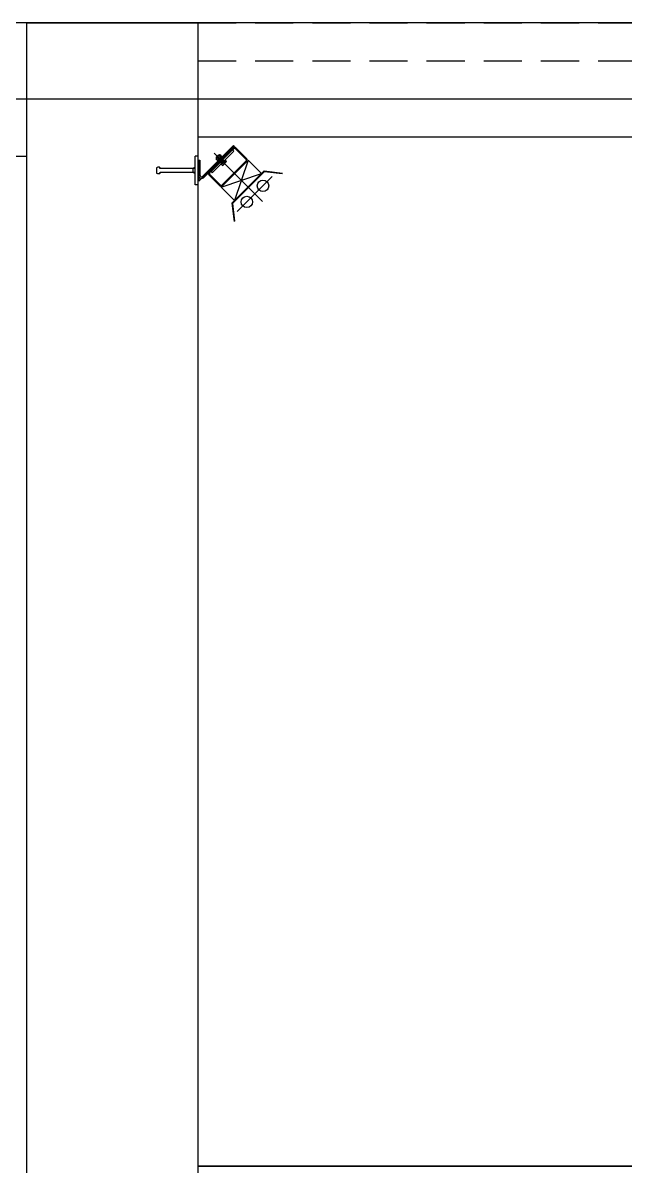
# Model space of a CAD drawing. Header units: millimetres. Extents: x 5349504 to 6791112, y -2212455 to -2153443.
# Drawn here: x 6287034 to 6288615, y -2200924 to -2197924 of the extents above; entities that cross this region are included whole.
import ezdxf

# ---------------------------------------------------------------- set-up
doc = ezdxf.new("R2010")
doc.units = ezdxf.units.MM
doc.header["$LTSCALE"] = 400
doc.linetypes.add('CEN', pattern=[62, 60, -1, 0, -1])
doc.linetypes.add('HIDDEN', pattern=[0.375, 0.25, -0.125])
doc.layers.get('0').update_dxf_attribs({"lineweight": 9})
doc.layers.get('DEFPOINTS').update_dxf_attribs({"color": 140})
for name, color, linetype in [('3ELEV', 3, 'Continuous'), ('CEN', 1, 'CEN'), ('CONC', 2, 'Continuous'), ('EQUIP', 8, 'Continuous'), ('GRND', 8, 'Continuous'), ('HID_UG', 5, 'HIDDEN')]:
    doc.layers.add(name, color=color, linetype=linetype)

# ---------------------------------------------------------------- blocks, each defined once
blk = doc.blocks.new('A$C045C4174')
for p, q in [((90.6, 188.1, 13027.4), (34.1, 131.5, 13027.4)), ((37.2, 128.3, 13027.4), (93.8, 184.9, 13027.4)), ((92.8, 193.5, 13027.4), (81.9, 182.6, 13027.4)), ((81.9, 182.6, 13027.4), (83.6, 181, 13027.4)), ((94.4, 191.9, 13027.4), (83.6, 181, 13027.4)), ((90.6, 188.1, 13027.4), (93.8, 184.9, 13027.4)), ((126.5, 163, 13027.4), (97.7, 191.9, 13027.4)), ((128.2, 164.6, 13027.4), (99.3, 193.5, 13027.4)), ((47.1, 164.4, 13027.4), (50.2, 161.3, 13027.4)), ((47.1, 164.4, 13027.4), (50.2, 161.3, 13027.4)), ((55.7, 174.4, 13027.4), (47.7, 166.5, 13027.4)), ((52.7, 174.4, 13027.4), (47.7, 169.4, 13027.4)), ((53.4, 174.4, 13027.4), (47.7, 168.7, 13027.4)), ((55.7, 174.4, 13027.4), (47.7, 166.5, 13027.4)), ((52.7, 174.4, 13027.4), (47.7, 169.4, 13027.4)), ((53.4, 174.4, 13027.4), (47.7, 168.7, 13027.4)), ((48.8, 167.6, 13027.4), (47.7, 168.7, 13027.4)), ((48.8, 167.6, 13027.4), (47.7, 168.7, 13027.4)), ((49.8, 167, 13027.4), (52.9, 163.9, 13027.4)), ((49.8, 167, 13027.4), (52.9, 163.9, 13027.4)), ((61.7, 171.3, 13027.4), (50.8, 160.4, 13027.4)), ((61.7, 171.3, 13027.4), (50.8, 160.4, 13027.4)), ((50.8, 160.4, 13027.4), (52.2, 159, 13027.4)), ((50.8, 160.4, 13027.4), (52.2, 159, 13027.4)), ((63.8, 170.5, 13027.4), (51.6, 158.3, 13027.4)), ((63.8, 170.5, 13027.4), (51.6, 158.3, 13027.4)), ((52.3, 157.6, 13027.4), (51.6, 158.3, 13027.4)), ((52.3, 157.6, 13027.4), (51.6, 158.3, 13027.4)), ((64.6, 169.8, 13027.4), (52.3, 157.6, 13027.4)), ((60.3, 169.8, 13027.4), (52.3, 161.9, 13027.4)), ((64.6, 169.8, 13027.4), (52.3, 157.6, 13027.4)), ((60.3, 169.8, 13027.4), (52.3, 161.9, 13027.4)), ((53.4, 174.4, 13027.4), (52.7, 174.4, 13027.4)), ((53.4, 174.4, 13027.4), (52.7, 174.4, 13027.4)), ((54.5, 173.3, 13027.4), (53.4, 174.4, 13027.4)), ((54.5, 173.3, 13027.4), (53.4, 174.4, 13027.4)), ((55.1, 172.3, 13027.4), (58.2, 169.3, 13027.4)), ((55.1, 172.3, 13027.4), (58.2, 169.3, 13027.4)), ((56.6, 166.2, 13027.4), (56.6, 163.4, 13027.4)), ((56.6, 166.2, 13027.4), (56.6, 163.4, 13027.4)), ((57.3, 166.9, 13027.4), (57.3, 164.1, 13027.4)), ((57.3, 166.9, 13027.4), (57.3, 164.1, 13027.4)), ((57.7, 175, 13027.4), (60.8, 171.9, 13027.4)), ((57.7, 175, 13027.4), (60.8, 171.9, 13027.4)), ((60.2, 151.3, 13027.4), (70.8, 161.9, 13027.4)), ((60.2, 151.3, 13027.4), (70.8, 161.9, 13027.4)), ((60.2, 151.3, 13027.4), (70.8, 161.9, 13027.4)), ((64, 147.5, 13027.4), (60.2, 151.3, 13027.4)), ((61.7, 171.3, 13027.4), (63.1, 169.9, 13027.4)), ((61.7, 171.3, 13027.4), (63.1, 169.9, 13027.4)), ((126.5, 159.8, 13027.4), (62.3, 95.6, 13027.4)), ((66.5, 150, 13027.4), (62.7, 153.8, 13027.4)), ((64.6, 169.8, 13027.4), (63.8, 170.5, 13027.4)), ((64.6, 169.8, 13027.4), (63.8, 170.5, 13027.4)), ((128.2, 158.1, 13027.4), (64, 93.9, 13027.4)), ((65.6, 148.4, 13027.4), (73.7, 156.6, 13027.4)), ((72.1, 155.6, 13027.4), (68.4, 159.4, 13027.4)), ((74.6, 158.1, 13027.4), (70.8, 161.9, 13027.4)), ((131.4, 161.4, 13027.4), (167.6, 125.2, 13027.4)), ((28.6, 129.3, 13027.4), (39.5, 140.2, 13027.4)), ((57.5, 93.9, 13027.4), (28.6, 122.8, 13027.4)), ((30.2, 127.7, 13027.4), (41.1, 138.6, 13027.4)), ((59.1, 95.6, 13027.4), (30.2, 124.4, 13027.4)), ((34.1, 131.5, 13027.4), (37.2, 128.3, 13027.4)), ((39.5, 140.2, 13027.4), (41.1, 138.6, 13027.4)), ((89, 48.3, 13027.4), (173.9, 133.1, 13027.4)), ((173.9, 133.1, 13027.4), (89, 48.3, 13027.4)), ((174.3, 131.9, 13027.4), (90.3, 47.8, 13027.4)), ((90.3, 47.8, 13027.4), (174.3, 131.9, 13027.4)), ((173.9, 133.1, 13027.4), (222.1, 127.3, 13027.4)), ((174.3, 131.9, 13027.4), (221, 126.2, 13027.4)), ((60.7, 90.7, 13027.4), (96.9, 54.5, 13027.4)), ((89, 48.3, 13027.4), (94.8, 0, 13027.4)), ((90.3, 47.8, 13027.4), (95.9, 1.1, 13027.4))]:
    blk.add_line(p, q)
at = {"color": 0}
blk.add_line((47.7, 169.4, 13027.4), (47.7, 168.7, 13027.4), dxfattribs=at)
for centre in [(170.4, 94.1, 13027.4), (128, 51.7, 13027.4)]:
    blk.add_circle(centre, 15)
for centre, radius, start, end in [((96.1, 190.2, 13027.4), 4.6, 45, 135), ((96.1, 190.2, 13027.4), 2.3, 45, 135), ((49.2, 164.9, 13027.4), 2.17, 75.1528, 194.8472), ((49.2, 164.9, 13027.4), 2.17, 75.1528, 194.8472), ((56.7, 165.4, 13027.4), 7.06, 102.8897, 167.1103), ((56.7, 165.4, 13027.4), 7.06, 102.8897, 167.1103), ((50.8, 163.4, 13027.4), 2.17, 255.1528, 14.8472), ((50.8, 163.4, 13027.4), 2.17, 255.1528, 14.8472), ((51.3, 170.8, 13027.4), 7.06, 282.8897, 347.1103), ((51.3, 170.8, 13027.4), 7.06, 282.8897, 347.1103), ((57.2, 172.9, 13027.4), 2.17, 75.1528, 194.8472), ((57.2, 172.9, 13027.4), 2.17, 75.1528, 194.8472), ((58.7, 171.4, 13027.4), 2.17, 255.1528, 14.8472), ((58.7, 171.4, 13027.4), 2.17, 255.1528, 14.8472), ((56.5, 165.7, 13027.4), 18.6, 302.5977, 327.4023), ((71, 159.2, 13027.4), 3.74, 287.1051, 342.8949), ((124.9, 161.4, 13027.4), 2.3, 315, 45), ((124.9, 161.4, 13027.4), 4.6, 315, 45), ((31.9, 126, 13027.4), 4.6, 135, 225), ((31.9, 126, 13027.4), 2.3, 135, 225), ((62.9, 151.1, 13027.4), 3.74, 287.1051, 342.8949), ((60.7, 97.2, 13027.4), 4.6, 225, 315), ((60.7, 97.2, 13027.4), 2.3, 225, 315)]:
    blk.add_arc(centre, radius, start, end)
at = {"layer": 'EQUIP'}
for p, q in [((42.4, 179.7, 13027.4), (169.5, 52.6, 13027.4)), ((49.2, 167.9, 13027.4), (47.7, 169.4, 13027.4)), ((49.2, 167.9, 13027.4), (47.7, 169.4, 13027.4)), ((54.2, 172.9, 13027.4), (52.7, 174.4, 13027.4)), ((54.2, 172.9, 13027.4), (52.7, 174.4, 13027.4)), ((58.8, 156.2, 13027.4), (54.9, 160.1, 13027.4)), ((59.5, 156.9, 13027.4), (62.7, 153.8, 13027.4)), ((59.9, 157.3, 13027.4), (63, 154.1, 13027.4)), ((65.9, 163.3, 13027.4), (62, 167.2, 13027.4)), ((64.8, 162.2, 13027.4), (68, 159.1, 13027.4)), ((65.2, 162.6, 13027.4), (68.4, 159.4, 13027.4)), ((131.4, 161.4, 13027.4), (96.1, 55.3, 13027.4)), ((60.7, 90.7, 13027.4), (166.8, 126, 13027.4)), ((102.5, 26.2, 13027.4), (194.6, 118.3, 13027.4))]:
    blk.add_line(p, q, dxfattribs=at)
at = {"layer": 'EQUIP', "elevation": 13027.4}
blk.add_lwpolyline([(96.1, 196.8), (15.4, 116, -0.668179), (0, 122.4), (0, 161.5), (4.5, 161.5), (4.5, 122.4, 0.668179), (12.2, 119.2), (92.9, 199.9)], format="xyb", close=True, dxfattribs=at)
blk.add_lwpolyline([(2.2, 161.5), (2.2, 106.1), (94.5, 198.3)], dxfattribs=at)
blk = doc.blocks.new('BL-EQ-SECT_1_20230313')
at = {"layer": 'DEFPOINTS'}
blk.add_line((276.3, 3252.6), (107776.3, 3252.6), dxfattribs=at)
at = {"layer": 'EQUIP'}
for p, q in [((82326.3, 252.6), (82326.3, 3252.6)), ((78726.3, 2952.6), (82326.3, 2952.6)), ((82326.3, 2902.6), (82334.3, 2902.6)), ((82334.3, 2827.6), (82334.3, 2902.6)), ((82334.3, 2873.6), (82339.3, 2870.1)), ((82334.3, 2870.1), (82426.2, 2870.1)), ((82334.3, 2860.1), (82426.2, 2860.1)), ((82334.3, 2856.6), (82339.3, 2860.1)), ((82339.3, 2860.1), (82339.3, 2870.1)), ((82426.8, 2871.2), (82426.8, 2871.9)), ((82426.8, 2858.2), (82426.8, 2859)), ((82427.8, 2873.6), (82433.2, 2873.6)), ((82427.8, 2856.6), (82433.2, 2856.6)), ((82434.3, 2858.2), (82434.3, 2871.9)), ((82326.3, 2827.6), (82334.3, 2827.6)), ((78726.3, 252.6), (82326.3, 252.6))]:
    blk.add_line(p, q, dxfattribs=at)
for centre, radius, start, end in [((82424.9, 2871.4), 1.87, 314.255, 352.5385), ((82424.9, 2858.8), 1.87, 7.4615, 45.745), ((82428.9, 2871.7), 2.19, 120.4715, 173.6843), ((82428.9, 2858.5), 2.19, 186.3157, 239.5285), ((82432.1, 2871.7), 2.19, 6.3157, 59.5285), ((82432.1, 2858.5), 2.19, 300.4715, 353.6843)]:
    blk.add_arc(centre, radius, start, end, dxfattribs=at)
at = {"layer": 'EQUIP', "xscale": -1}
blk.add_blockref('A$C045C4174', (82326.3, 2731), dxfattribs=at)

msp = doc.modelspace()

# ---------------------------------------------------------------- linework, layer by layer
at = {"layer": 'CEN'}
for p, q in [((6396932, -2197923.6), (6234214.5, -2197923.6)), ((6313993.9, -2197923.6), (6234214.5, -2197923.6)), ((6369068.9, -2197923.6), (6234214.5, -2197923.6)), ((6343337.4, -2197923.6), (6234214.5, -2197923.6)), ((6342873.9, -2197923.6), (6234214.5, -2197923.6)), ((6313993.9, -2197923.6), (6234214.5, -2197923.6)), ((6359068.9, -2197923.6), (6234214.5, -2197923.6)), ((6343337.4, -2197923.6), (6234214.5, -2197923.6)), ((6342873.9, -2197923.6), (6234214.5, -2197923.6)), ((6313993.9, -2197923.6), (6234214.5, -2197923.6)), ((6339868.9, -2197923.6), (6234214.5, -2197923.6)), ((6313993.9, -2197923.6), (6234214.5, -2197923.6)), ((6320068.9, -2197923.6), (6234214.5, -2197923.6)), ((6313993.9, -2197923.6), (6234214.5, -2197923.6)), ((6300568.9, -2197923.6), (6234214.5, -2197923.6)), ((6396932, -2198123.6), (6234214.5, -2198123.6)), ((6329393.9, -2198123.6), (6234214.5, -2198123.6)), ((6324518.9, -2198123.6), (6234214.5, -2198123.6)), ((6309893.9, -2198123.6), (6234214.5, -2198123.6)), ((6295268.9, -2198123.6), (6234214.5, -2198123.6)), ((6313993.9, -2198123.6), (6234214.5, -2198123.6)), ((6309893.9, -2198123.6), (6234214.5, -2198123.6)), ((6295268.9, -2198123.6), (6234214.5, -2198123.6)), ((6369068.9, -2198123.6), (6234214.5, -2198123.6)), ((6329393.9, -2198123.6), (6234214.5, -2198123.6)), ((6324518.9, -2198123.6), (6234214.5, -2198123.6)), ((6309893.9, -2198123.6), (6234214.5, -2198123.6)), ((6295268.9, -2198123.6), (6234214.5, -2198123.6)), ((6343337.4, -2198123.6), (6234214.5, -2198123.6)), ((6329393.9, -2198123.6), (6234214.5, -2198123.6)), ((6324518.9, -2198123.6), (6234214.5, -2198123.6)), ((6309893.9, -2198123.6), (6234214.5, -2198123.6)), ((6295268.9, -2198123.6), (6234214.5, -2198123.6)), ((6342873.9, -2198123.6), (6234214.5, -2198123.6)), ((6329393.9, -2198123.6), (6234214.5, -2198123.6)), ((6324518.9, -2198123.6), (6234214.5, -2198123.6)), ((6309893.9, -2198123.6), (6234214.5, -2198123.6)), ((6295268.9, -2198123.6), (6234214.5, -2198123.6)), ((6313993.9, -2198123.6), (6234214.5, -2198123.6)), ((6309893.9, -2198123.6), (6234214.5, -2198123.6)), ((6295268.9, -2198123.6), (6234214.5, -2198123.6)), ((6359068.9, -2198123.6), (6234214.5, -2198123.6)), ((6329393.9, -2198123.6), (6234214.5, -2198123.6)), ((6324518.9, -2198123.6), (6234214.5, -2198123.6)), ((6309893.9, -2198123.6), (6234214.5, -2198123.6)), ((6295268.9, -2198123.6), (6234214.5, -2198123.6)), ((6343337.4, -2198123.6), (6234214.5, -2198123.6)), ((6329393.9, -2198123.6), (6234214.5, -2198123.6)), ((6324518.9, -2198123.6), (6234214.5, -2198123.6)), ((6309893.9, -2198123.6), (6234214.5, -2198123.6)), ((6295268.9, -2198123.6), (6234214.5, -2198123.6)), ((6342873.9, -2198123.6), (6234214.5, -2198123.6)), ((6329393.9, -2198123.6), (6234214.5, -2198123.6)), ((6324518.9, -2198123.6), (6234214.5, -2198123.6)), ((6309893.9, -2198123.6), (6234214.5, -2198123.6)), ((6295268.9, -2198123.6), (6234214.5, -2198123.6)), ((6313993.9, -2198123.6), (6234214.5, -2198123.6)), ((6309893.9, -2198123.6), (6234214.5, -2198123.6)), ((6295268.9, -2198123.6), (6234214.5, -2198123.6)), ((6339568.9, -2198123.6), (6234214.5, -2198123.6)), ((6329393.9, -2198123.6), (6234214.5, -2198123.6)), ((6324518.9, -2198123.6), (6234214.5, -2198123.6)), ((6309893.9, -2198123.6), (6234214.5, -2198123.6)), ((6295268.9, -2198123.6), (6234214.5, -2198123.6)), ((6313993.9, -2198123.6), (6234214.5, -2198123.6)), ((6309893.9, -2198123.6), (6234214.5, -2198123.6)), ((6295268.9, -2198123.6), (6234214.5, -2198123.6)), ((6320068.9, -2198123.6), (6234214.5, -2198123.6)), ((6309893.9, -2198123.6), (6234214.5, -2198123.6)), ((6295268.9, -2198123.6), (6234214.5, -2198123.6)), ((6313993.9, -2198123.6), (6234214.5, -2198123.6)), ((6309893.9, -2198123.6), (6234214.5, -2198123.6)), ((6295268.9, -2198123.6), (6234214.5, -2198123.6)), ((6300568.9, -2198123.6), (6234214.5, -2198123.6)), ((6295268.9, -2198123.6), (6234214.5, -2198123.6))]:
    msp.add_line(p, q, dxfattribs=at)

# ---------------------------------------------------------------- next in the draw order: block references
at = {"layer": 'GRND', "xscale": -1}
msp.add_blockref('BL-EQ-SECT_1_20230313', (6369820.1, -2201176.2), dxfattribs=at)

# ---------------------------------------------------------------- next in the draw order: linework, layer by layer
at = {"layer": '3ELEV'}
msp.add_lwpolyline([(6287493.9, -2200923.6), (6291093.9, -2200923.6)], dxfattribs=at)
at = {"layer": 'CONC'}
for points in [[(6291093.9, -2197923.6), (6291543.9, -2197923.6), (6291543.9, -2201723.6), (6287043.9, -2201723.6), (6287043.9, -2197923.6), (6287493.9, -2197923.6)], [(6291093.9, -2197923.6), (6291093.9, -2201123.6), (6287493.9, -2201123.6), (6287493.9, -2197923.6)]]:
    msp.add_lwpolyline(points, dxfattribs=at)
at = {"layer": 'GRND'}
msp.add_lwpolyline([(6281943.9, -2198273.6), (6287043.9, -2198273.6)], dxfattribs=at)
at = {"layer": 'HID_UG'}
for points in [[(6287493.9, -2197923.6), (6291093.9, -2197923.6)], [(6287493.9, -2198023.6), (6291093.9, -2198023.6)]]:
    msp.add_lwpolyline(points, dxfattribs=at)

doc.saveas('drawing.dxf')
